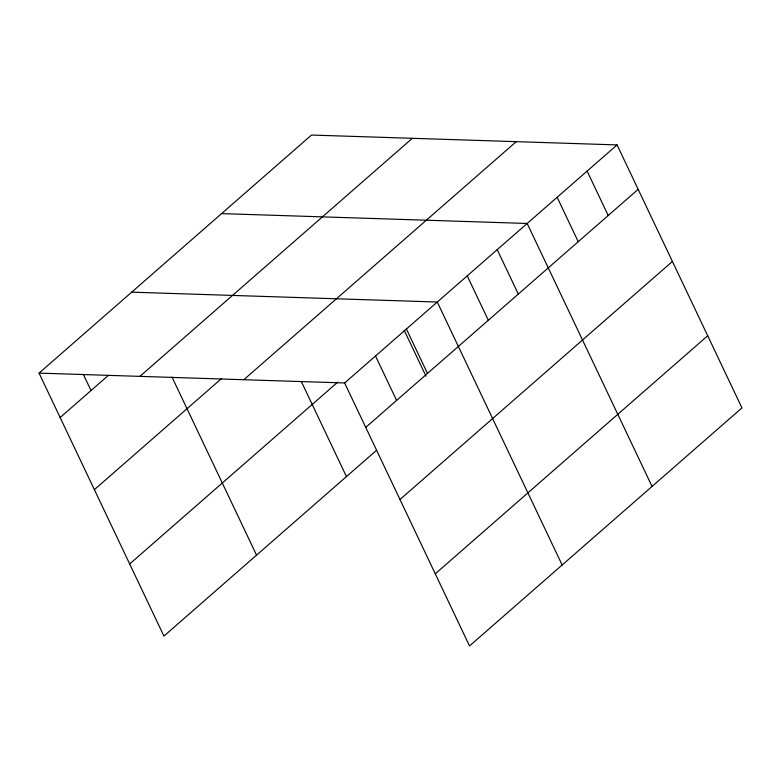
<?xml version="1.0" encoding="UTF-8"?>
<svg xmlns="http://www.w3.org/2000/svg" width="781" height="781" viewBox="0 0 781 781"><rect width="100%" height="100%" fill="white"/><g stroke="black" fill="none" stroke-linecap="round" stroke-linejoin="round"><path stroke-width="1.17" d="M39.05 373.113L311.482 135.054L617.078 144.915L741.95 407.887L469.518 645.946L344.646 382.973L39.05 373.113L163.922 636.085L376.422 450.403M60.137 417.532L108.276 375.476M139.897 376.364L412.329 138.305M94.384 489.658L221.521 378.56M243.799 379.722L516.231 141.664M129.675 563.96L337.626 382.241M344.646 382.973L617.078 144.915M365.733 427.392L638.175 189.334M399.979 499.508L672.421 261.459M435.271 573.82L707.703 335.762M221.579 213.613L527.175 223.473L652.047 486.446M131.677 292.172L437.272 302.032L562.144 565.005M587.117 171.098L608.204 215.517M557.146 197.29L578.233 241.71M497.214 249.656L518.301 294.076M467.243 275.849L488.33 320.269M406.403 329.016L427.49 373.435M404.187 330.275L425.977 376.169M375.524 355.99L396.611 400.409M301.31 381.519L346.452 476.586M171.966 377.028L256.549 555.145M83.303 374.304L91.016 390.549"/></g></svg>
